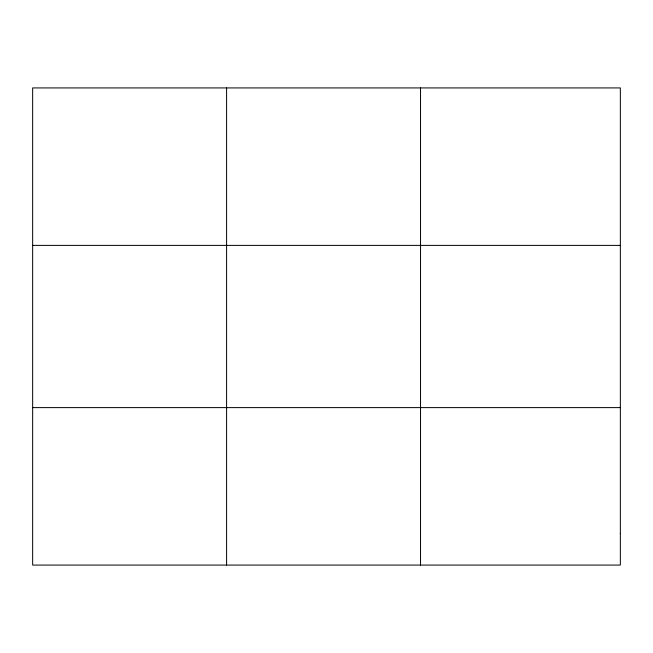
<?xml version="1.0" encoding="UTF-8"?>
<svg xmlns="http://www.w3.org/2000/svg" width="653" height="653" viewBox="0 0 653 653"><rect width="100%" height="100%" fill="white"/><g stroke="black" fill="none" stroke-linecap="round" stroke-linejoin="round"><path stroke-width="0.98" d="M226.591 565.074L226.591 87.926M420.532 565.074L420.532 87.926M32.65 245.389L620.35 245.389M32.65 407.611L620.35 407.611M620.35 533.583L620.35 565.074L32.65 565.074L32.65 87.926L620.35 87.926L620.35 533.583"/></g></svg>
